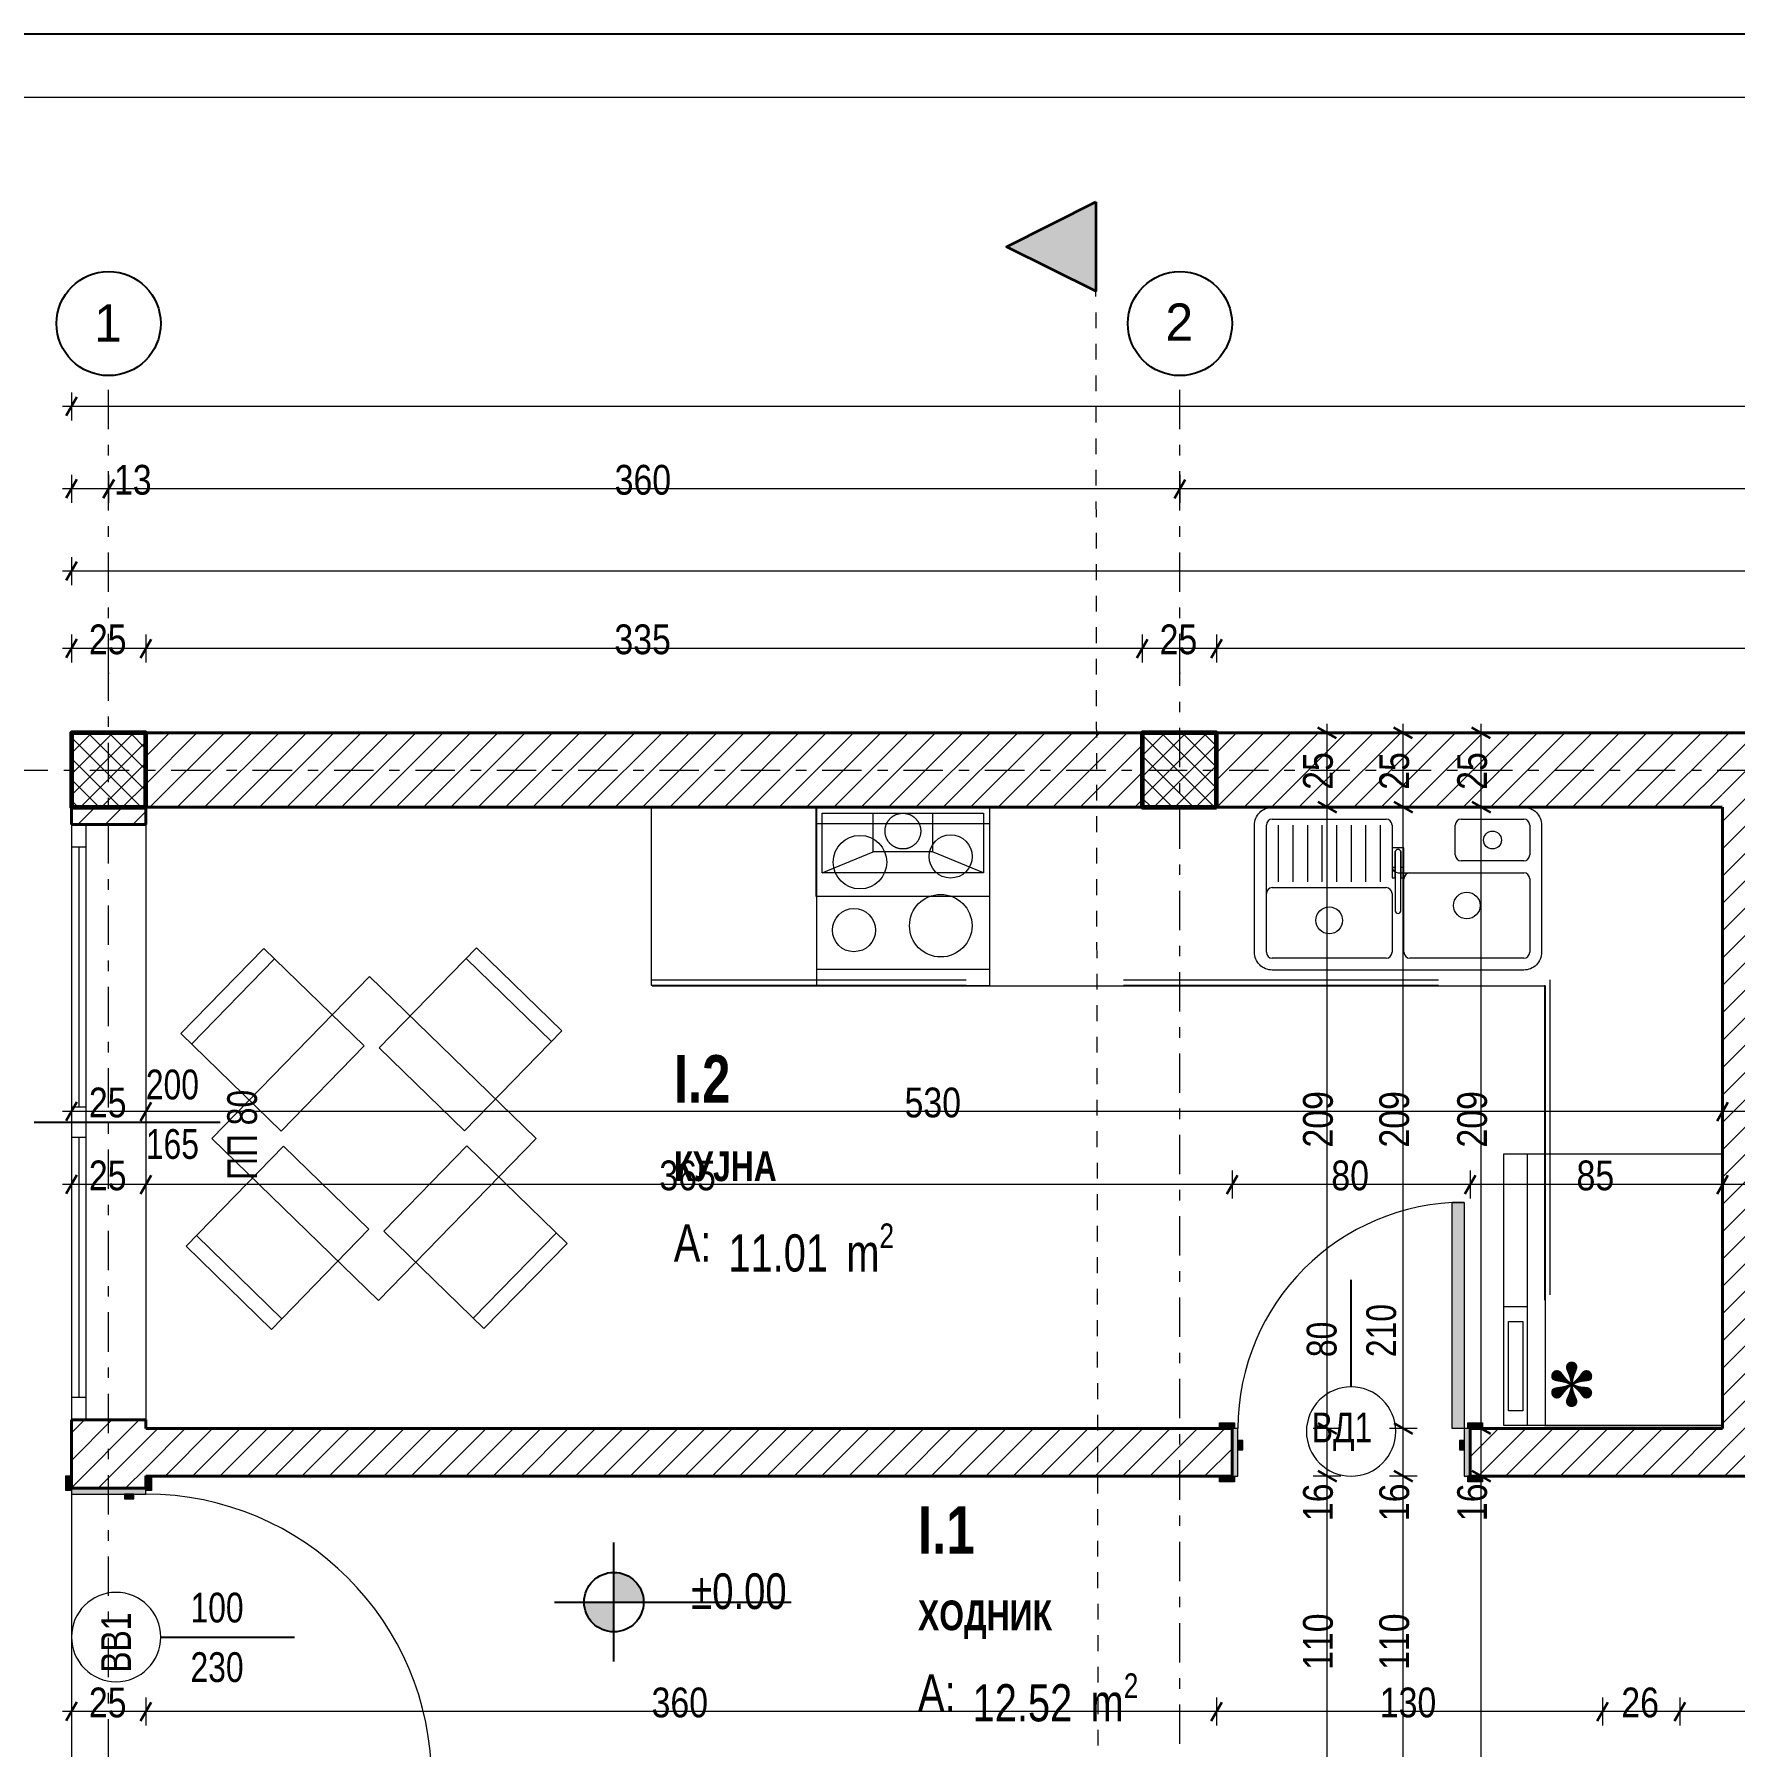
# Model space of a CAD drawing. Extents: x 1230 to 300706, y 1836 to 36108.
# Drawn here: x 60976 to 66690, y 11322 to 17075 of the extents above; entities that cross this region are included whole.
import ezdxf

# ---------------------------------------------------------------- set-up
doc = ezdxf.new("R2010")
doc.units = 0
doc.header["$LTSCALE"] = 5
doc.header["$MEASUREMENT"] = 0
doc.set_wipeout_variables(frame=1)
for name, pattern in [('- Двойно прекъснати линии', [1093.611073, 529.166651, -211.666656, 141.111112, -211.666656]), ('- Прекъснати линия', [423.333333, 211.666667, -211.666667]), ('Dashed', [564.444447, 282.222223, -282.222223]), ('Wipeout_Contour', [100000, 0, -100000]), ('Скрита линия (1)', [317.5, 211.666667, -105.833333])]:
    doc.linetypes.add(name, pattern=pattern)
for name, color, linetype, lineweight in [('1', 255, 'Continuous', 13), ('101', 253, 'Continuous', 15), ('2', 8, 'Continuous', 15), ('25', 9, 'Continuous', 35), ('27', 7, 'Continuous', 40), ('4', 43, 'Continuous', 20), ('46', 9, 'Continuous', 35), ('47', 7, 'Continuous', 60), ('5', 7, 'Continuous', 25), ('7', 7, 'Continuous', 25), ('85', 254, 'Continuous', 20)]:
    doc.layers.add(name, color=color, linetype=linetype, lineweight=lineweight)
for name, color, linetype, lineweight, true_color in [('168', 7, 'Continuous', 15, 0x5e5e5e), ('181', 7, 'Continuous', 0, 0xf2eee3), ('184', 7, 'Continuous', 0, 0xe8e8e8), ('3', 7, 'Continuous', 18, 0x7c7c7c), ('45', 7, 'Continuous', 35, 0x404040), ('58', 7, 'Continuous', 25, 0xdf0000), ('61', 7, 'Continuous', 20, 0x6a6a6a), ('89', 7, 'Continuous', 20, 0x111111)]:
    doc.layers.add(name, color=color, linetype=linetype, lineweight=lineweight, true_color=true_color)
doc.layers.add('4 _ - Фрагмент - Чертежи.2D Elements', color=7, linetype='Continuous')
doc.layers.add('7 _ - Основни елементи.2D Elements', color=7, linetype='Continuous')
doc.styles.add('GENERATED_STYLE_4', font='arial.ttf')
doc.styles.add('GENERATED_STYLE_5', font='arialbd.ttf')
doc.styles.add('GENERATED_STYLE_6', font='Cambria Math.ttf')
doc.styles.add('GENERATED_STYLE_7', font='GOTHICBI.TTF')
pattern_1 = [(45, (4240.815, 9842.58), (-45.96194, 45.96194), [])]
pattern_2 = [(45, (4240.815, 9842.58), (-35.35534, 35.35534), []), (135, (4240.815, 9842.58), (35.35534, 35.35534), [])]

msp = doc.modelspace()

# ---------------------------------------------------------------- hatches: boundary and pattern name
at = {"layer": '25', "linetype": 'Continuous', "lineweight": 35}
msp.add_hatch(color=256, dxfattribs=at).paths.add_polyline_path([(64543.3, 16512), (64243.5, 16361.5), (64543.7, 16212)])
at = {"layer": '58', "linetype": 'Continuous', "lineweight": 25}
for points in [[(62923.8, 11807.6), (63023.8, 11807.6), (63016.2, 11845.8), (62994.5, 11878.3), (62962.1, 11899.9), (62923.8, 11907.6)], [(62923.8, 11807.6), (62823.8, 11807.6), (62831.4, 11769.3), (62853.1, 11736.8), (62885.5, 11715.2), (62923.8, 11707.6)]]:
    msp.add_hatch(color=256, dxfattribs=at).paths.add_polyline_path(points)

# ---------------------------------------------------------------- linework, layer by layer
at = {"layer": '1', "linetype": '- Двойно прекъснати линии', "lineweight": 13, "ltscale": 0.05}
for p, q in [((61226.1, 14928.4), (61226.1, 15928.4)), ((64825.8, 14928.4), (64825.8, 15928.4))]:
    msp.add_line(p, q, dxfattribs=at)
at = {"layer": '1', "linetype": '- Двойно прекъснати линии', "lineweight": 13}
for p in [(61226.1, 14928.4), (61226.1, 14928.4), (64825.8, 14928.4), (64825.8, 14928.4)]:
    msp.add_point(p, dxfattribs=at)
at = {"layer": '101', "linetype": 'Continuous', "lineweight": 15}
for p, q in [((61101.1, 14345.1), (61151.1, 14345.1)), ((61151.1, 13470.1), (61101.1, 13470.1)), ((61101.1, 13470.1), (61101.1, 13420.1)), ((61151.1, 13420.1), (61151.1, 13470.1)), ((61101.1, 13420.1), (61101.1, 13370.1)), ((61151.1, 13370.1), (61151.1, 13420.1)), ((61101.1, 13370.1), (61151.1, 13370.1)), ((65740.8, 12390.7), (65740.8, 13150.7)), ((65740.8, 13150.7), (65780.8, 13150.7)), ((61151.1, 12495.1), (61101.1, 12495.1)), ((65036.8, 12318.7), (65036.8, 12350.7)), ((65764.8, 12350.7), (65764.8, 12318.7)), ((61279.1, 12154.3), (61311.1, 12154.3))]:
    msp.add_line(p, q, dxfattribs=at)
at = {"layer": '2', "linetype": 'Continuous', "lineweight": 15, "flags": 128}
for points in [[(65250.8, 12380.7, 1), (65550.8, 12380.7, 1)], [(61251.1, 11840.3, 1), (61251.1, 11540.3, 1)]]:
    msp.add_lwpolyline(points, format="xyb", close=True, dxfattribs=at)
at = {"layer": '25', "linetype": 'Continuous', "lineweight": 35, "flags": 128}
msp.add_lwpolyline([(64543.3, 16512), (64543.7, 16212), (64243.5, 16361.5)], close=True, dxfattribs=at)
at = {"layer": '4', "linetype": 'Скрита линия (1)', "lineweight": 20}
for p, q in [((63049.1, 14478.1), (63049.1, 13880.1)), ((66648.8, 14478.1), (63049.1, 14478.1)), ((66648.8, 12400.7), (66648.8, 14478.1)), ((63049.1, 13898.1), (66068.8, 13898.1)), ((63049.1, 13880.1), (66050.8, 13880.1)), ((66050.8, 13880.1), (66050.8, 12400.7)), ((66068.8, 13898.1), (66068.8, 12400.7)), ((66050.8, 12400.7), (66648.8, 12400.7))]:
    msp.add_line(p, q, dxfattribs=at)
at = {"layer": '4', "linetype": 'Continuous', "lineweight": 20}
for p, q in [((66648.8, 14478.1), (63051.9, 14478.1)), ((66648.8, 12402.4), (66648.8, 14478.1)), ((65116.1, 13991.2), (65116.1, 14418.1)), ((65136.1, 14438.1), (65327.3, 14438.1)), ((65156.1, 14418.1), (65156.1, 14228.1)), ((65205, 14418.1), (65205, 14228.1)), ((65253.9, 14418.1), (65253.9, 14228.1)), ((65302.8, 14418.1), (65302.8, 14228.1)), ((65327.3, 14438.1), (65518.5, 14438.1)), ((65351.7, 14418.1), (65351.7, 14228.1)), ((65400.6, 14418.1), (65400.6, 14228.1)), ((65449.6, 14418.1), (65449.6, 14228.1)), ((65498.5, 14418.1), (65498.5, 14228.1)), ((65538.5, 14418.1), (65538.5, 14278.1)), ((65750.9, 14318.1), (65750.9, 14418.1)), ((65770.9, 14438.1), (65875.9, 14438.1)), ((65875.9, 14438.1), (65980.9, 14438.1)), ((66000.9, 14418.1), (66000.9, 14318.1)), ((65980.9, 14298.1), (65770.9, 14298.1)), ((65558.5, 14258.1), (65638.5, 14258.1)), ((65578.5, 13991.2), (65578.5, 14238.1)), ((65598.5, 14258.1), (65789.7, 14258.1)), ((65789.7, 14258.1), (65980.9, 14258.1)), ((66000.9, 14238.1), (66000.9, 13991.2)), ((65116.1, 13991.2), (65116.1, 14188.1)), ((65136.1, 14208.1), (65327.3, 14208.1)), ((65327.3, 14208.1), (65518.5, 14208.1)), ((65538.5, 14188.1), (65538.5, 13991.2)), ((61504.9, 13682.6), (61783.9, 13969.2)), ((62427.8, 13970.6), (62714.4, 13691.6)), ((65518.5, 13971.2), (65136.1, 13971.2)), ((65980.9, 13971.2), (65598.5, 13971.2)), ((63051.9, 13878.1), (66053.2, 13878.1)), ((66053.2, 13878.1), (66053.2, 12402.4)), ((61521, 13038.9), (61807.6, 12759.9)), ((62730.5, 13047.9), (62451.5, 12761.3)), ((65913.8, 12800.7), (65993.8, 12800.7)), ((65929.8, 12450.7), (65929.8, 12750.7)), ((65929.8, 12750.7), (65977.8, 12750.7)), ((65977.8, 12750.7), (65977.8, 12450.7)), ((65977.8, 12450.7), (65929.8, 12450.7))]:
    msp.add_line(p, q, dxfattribs=at)
at = {"layer": '4', "linetype": 'Dashed', "lineweight": 20}
for p, q in [((63623.8, 14258.1), (63794.8, 14328.1)), ((63994.8, 14328.1), (63794.8, 14328.1)), ((64165.7, 14258.1), (63994.8, 14328.1)), ((64165.7, 14258.1), (63623.8, 14258.1))]:
    msp.add_line(p, q, dxfattribs=at)
at = {"layer": '4', "linetype": 'Continuous', "lineweight": 20, "flags": 128}
for points in [[(64185.7, 13933.1), (63605.7, 13933.1), (63605.7, 14423.1), (64185.7, 14423.1)], [(65538.8, 14241.1), (65549.5, 14241.1), (65549.5, 14276.1), (65538.8, 14276.1)], [(65578.2, 14241.1), (65578.2, 14276.1), (65567.5, 14276.1), (65567.5, 14241.1)], [(61805.9, 13389.7), (62084.9, 13676.3), (61748.1, 14004.1), (61469.1, 13717.5)], [(62134.8, 13669.6), (62421.5, 13390.6), (62749.3, 13727.4), (62462.6, 14006.4)], [(61572.8, 13365.3), (62132.4, 12820.6), (62662.6, 13365.3), (62103, 13909.9)], [(61813.9, 13339.9), (62100.6, 13060.9), (61772.8, 12724.1), (61486.1, 13003.1)], [(62429.5, 13340.9), (62150.5, 13054.2), (62487.3, 12726.4), (62766.3, 13013)]]:
    msp.add_lwpolyline(points, close=True, dxfattribs=at)
for points in [[(65538.5, 14277.1), (65549.5, 14277.1), (65549.5, 14328.1, -1), (65567.5, 14328.1), (65567.5, 14277.1), (65578.4, 14277.1), (65578.4, 14342.1), (65538.5, 14342.1)], [(65549.5, 14130.3, 1), (65567.5, 14130.3), (65567.5, 14328.1, 1), (65549.5, 14328.1)]]:
    msp.add_lwpolyline(points, format="xyb", close=True, dxfattribs=at)
at = {"layer": '4', "linetype": 'Continuous', "lineweight": 20}
for centre, radius in [((64055.2, 14312.9), 72.5), ((65875.9, 14368.1), 30), ((63750.7, 14293.8), 90), ((64022.1, 14080.1), 105), ((65789.7, 14148.1), 45), ((63730.4, 14065.4), 72.5), ((65327.3, 14098.1), 45)]:
    msp.add_circle(centre, radius, dxfattribs=at)
for centre, start, end in [((65136.1, 14418.1), 90, 180), ((65518.5, 14418.1), 0, 90), ((65770.9, 14418.1), 90, 180), ((65980.9, 14418.1), 0, 90), ((65558.5, 14278.1), 180, 270), ((65770.9, 14318.1), 180, 270), ((65980.9, 14318.1), 270, 0), ((65598.5, 14238.1), 90, 180), ((65980.9, 14238.1), 0, 90), ((65136.1, 14188.1), 90, 180), ((65518.5, 14188.1), 0, 90), ((65136.1, 13991.2), 180, 270), ((65518.5, 13991.2), 270, 0), ((65598.5, 13991.2), 180, 270), ((65980.9, 13991.2), 270, 0)]:
    msp.add_arc(centre, 20, start, end, dxfattribs=at)
at = {"layer": '4 _ - Фрагмент - Чертежи.2D Elements', "linetype": 'Continuous', "lineweight": 25, "ltscale": 0.01}
msp.add_lwpolyline([(77766.9, 17075.4), (56766.9, 17075.4)], dxfattribs=at)
at = {"layer": '45', "linetype": 'Continuous', "lineweight": 35}
for p, q in [((61119.2, 15855.9), (61083.1, 15793.4)), ((61119.2, 15579.2), (61083.1, 15516.7)), ((61208.1, 15516.7), (61244.2, 15579.2)), ((64807.7, 15516.7), (64843.8, 15579.2)), ((61119.2, 15302.4), (61083.1, 15239.9)), ((61119.2, 15043), (61083.1, 14980.5)), ((61333.1, 14980.5), (61369.2, 15043)), ((64680.8, 14980.5), (64716.9, 15043)), ((64930.8, 14980.5), (64966.9, 15043)), ((61119.2, 13486.9), (61083.1, 13424.4)), ((61333.1, 13424.4), (61369.2, 13486.9)), ((61119.2, 13241.9), (61083.1, 13179.4)), ((61333.1, 13179.4), (61369.2, 13241.9)), ((64982.8, 13179.4), (65018.9, 13241.9)), ((65782.8, 13179.4), (65818.9, 13241.9)), ((65288.8, 12408.7), (65351.3, 12372.7)), ((65545, 12408.7), (65607.5, 12372.7)), ((65288.8, 12248.7), (65351.3, 12212.7)), ((65545, 12248.7), (65607.5, 12212.7)), ((61119.2, 11471.1), (61083.1, 11408.6)), ((61333.1, 11408.6), (61369.2, 11471.1)), ((64930.8, 11408.6), (64966.9, 11471.1)), ((66227.2, 11408.6), (66263.3, 11471.1)), ((66487.2, 11408.6), (66523.3, 11471.1))]:
    msp.add_line(p, q, dxfattribs=at)
at = {"layer": '5', "linetype": 'Continuous', "lineweight": 25}
for p, q in [((60976.1, 13420.1), (61601.1, 13420.1)), ((65400.8, 12530.7), (65400.8, 12890.7)), ((61401.1, 11690.3), (61851.1, 11690.3))]:
    msp.add_line(p, q, dxfattribs=at)
at = {"layer": '58', "linetype": 'Continuous', "lineweight": 25}
for p, q in [((62923.8, 11607.6), (62923.8, 12007.6)), ((62723.8, 11807.6), (63519, 11807.6))]:
    msp.add_line(p, q, dxfattribs=at)
msp.add_circle((62923.8, 11807.6), 100, dxfattribs=at)
at = {"layer": '61', "linetype": 'Continuous', "lineweight": 20}
for p, q in [((61101.1, 14345.1), (61101.1, 13470.1)), ((61126.1, 14345.1), (61126.1, 13470.1)), ((61151.1, 13470.1), (61151.1, 14345.1)), ((61101.1, 13370.1), (61101.1, 12495.1)), ((61126.1, 13370.1), (61126.1, 12495.1)), ((61151.1, 12495.1), (61151.1, 13370.1))]:
    msp.add_line(p, q, dxfattribs=at)
at = {"layer": '7', "linetype": 'Continuous', "lineweight": 25}
for centre in [(61226.1, 16103.4), (64825.8, 16103.4)]:
    msp.add_circle(centre, 175, dxfattribs=at)
at = {"layer": '85', "linetype": 'Continuous', "lineweight": 20, "ltscale": 0.05}
for p, q in [((61101.1, 15824.6), (61070.6, 15824.6)), ((61101.1, 15871.5), (61101.1, 15777.8)), ((74901.1, 15824.6), (61101.1, 15824.6)), ((61101.1, 15594.8), (61101.1, 15501)), ((61226.1, 15594.8), (61226.1, 15501)), ((64825.8, 15594.8), (64825.8, 15501)), ((61101.1, 15547.9), (61070.6, 15547.9)), ((61226.1, 15547.9), (61101.1, 15547.9)), ((64825.8, 15547.9), (61226.1, 15547.9)), ((69975.8, 15547.9), (64825.8, 15547.9)), ((61101.1, 15318.1), (61101.1, 15224.3)), ((61101.1, 15271.2), (61070.6, 15271.2)), ((73101.1, 15271.2), (61101.1, 15271.2)), ((61101.1, 15058.6), (61101.1, 14964.9)), ((61351.1, 15058.6), (61351.1, 14964.9)), ((64698.8, 15058.6), (64698.8, 14964.9)), ((64948.8, 15058.6), (64948.8, 14964.9)), ((61101.1, 15011.8), (61070.6, 15011.8)), ((61351.1, 15011.8), (61101.1, 15011.8)), ((64698.8, 15011.8), (61351.1, 15011.8)), ((64948.8, 15011.8), (64698.8, 15011.8)), ((69851.1, 15011.8), (64948.8, 15011.8)), ((61101.1, 13502.5), (61101.1, 13408.8)), ((61351.1, 13502.5), (61351.1, 13408.8)), ((61101.1, 13455.7), (61070.6, 13455.7)), ((61351.1, 13455.7), (61101.1, 13455.7)), ((61101.1, 13257.5), (61101.1, 13163.8)), ((61351.1, 13257.5), (61351.1, 13163.8)), ((65000.8, 13257.5), (65000.8, 13163.8)), ((65800.8, 13257.5), (65800.8, 13163.8)), ((61101.1, 13210.6), (61070.6, 13210.6)), ((61351.1, 13210.6), (61101.1, 13210.6)), ((65000.8, 13210.6), (61351.1, 13210.6)), ((65800.8, 13210.6), (65000.8, 13210.6)), ((65366.9, 12390.7), (65273.2, 12390.7)), ((65320, 12230.7), (65320, 12390.7)), ((65623.2, 12390.7), (65529.4, 12390.7)), ((65576.3, 12230.7), (65576.3, 12390.7)), ((65366.9, 12230.7), (65273.2, 12230.7)), ((65320, 11128.1), (65320, 12230.7)), ((65623.2, 12230.7), (65529.4, 12230.7)), ((65576.3, 11128.1), (65576.3, 12230.7)), ((61101.1, 11486.7), (61101.1, 11393)), ((61351.1, 11486.7), (61351.1, 11393)), ((64948.8, 11486.7), (64948.8, 11393)), ((66245.2, 11486.7), (66245.2, 11393)), ((66505.2, 11486.7), (66505.2, 11393)), ((61101.1, 11439.9), (61070.6, 11439.9)), ((61351.1, 11439.9), (61101.1, 11439.9)), ((64948.8, 11439.9), (61351.1, 11439.9)), ((66245.2, 11439.9), (64948.8, 11439.9)), ((66505.2, 11439.9), (66245.2, 11439.9)), ((67405.2, 11439.9), (66505.2, 11439.9))]:
    msp.add_line(p, q, dxfattribs=at)
at = {"layer": '89', "linetype": 'Continuous', "lineweight": 20, "flags": 128}
msp.add_lwpolyline([(73101.1, 7828.1), (74901.1, 7828.1), (74901.1, 14728.1), (73101.1, 14728.1), (61101.1, 14728.1), (61101.1, 7828.1)], close=True, dxfattribs=at)

# ---------------------------------------------------------------- texts
at = {"layer": '1', "linetype": 'Continuous', "lineweight": 13}
for s, insert, char_height, attachment_point, style in [('\\A1;{\\pql;\\pt0;\\fCentury Gothic|b0|i0|c0|p34;2}', (64777, 16170.9), 125, 1, 'GENERATED_STYLE_6'), ('\\A1;{\\pql;\\pt0;\\fCentury Gothic|b0|i0|c0|p34;1}', (61177.3, 16167.7), 125, 1, 'GENERATED_STYLE_6'), ('\\A1;{\\W0.800000x;\\pql;\\pt0;\\fCentury Gothic|b1|i0|c204|p34;I.2}', (63125.1, 13645.4), 160, 1, 'GENERATED_STYLE_5'), ('\\A1;{\\W0.800000x;\\pql;\\pt0;\\fCentury Gothic|b0|i0|c204|p34;A: }', (63125.1, 13076.7), 125, 1, 'GENERATED_STYLE_4'), ('\\A1;{\\W0.800000x;\\pql;\\pt0,1;\\fCentury Gothic|b0|i0|c204|p34;11.01\\fCentury Gothic|b0|i0|c204|p34;\\A1{\\H.66x;\\S^  ;}\\fCentury Gothic|b0|i0|c204|p34; m\\fCentury Gothic|b0|i0|c204|p34;\\A1{\\H.66x;\\S2^  ;}}', (63308.6, 13079.8), 125, 1, 'GENERATED_STYLE_4'), ('\\A1;{\\W0.800000x;\\pql;\\pt0;\\fCentury Gothic|b1|i0|c204|p34;I.1}', (63945.6, 12129.9), 160, 1, 'GENERATED_STYLE_5'), ('\\A1;{\\W0.800000x;\\pql;\\fCentury Gothic|b0|i0|c0|p34;±0.00}', (63183.8, 11782.6), 120, 7, 'GENERATED_STYLE_6'), ('\\A1;{\\W0.800000x;\\pql;\\pt0;\\fCentury Gothic|b0|i0|c204|p34;A: }', (63945.6, 11565.2), 125, 1, 'GENERATED_STYLE_4'), ('\\A1;{\\W0.800000x;\\pql;\\pt0,1;\\fCentury Gothic|b0|i0|c204|p34;12.52\\fCentury Gothic|b0|i0|c204|p34;\\A1{\\H.66x;\\S^  ;}\\fCentury Gothic|b0|i0|c204|p34; m\\fCentury Gothic|b0|i0|c204|p34;\\A1{\\H.66x;\\S2^  ;}}', (64129.2, 11568.4), 125, 1, 'GENERATED_STYLE_4')]:
    msp.add_mtext(s, dxfattribs=dict(at, insert=insert, char_height=char_height, attachment_point=attachment_point, style=style))
at = {"layer": '181', "linetype": 'Continuous', "lineweight": 0, "insert": (66240.1, 12651.1), "char_height": 350, "attachment_point": 6, "rotation": 90, "style": 'GENERATED_STYLE_7'}
msp.add_mtext('\\A1;{\\pqr;\\fCambria Math|b0|i0|c186|p18;*}', dxfattribs=at)
at = {"layer": '46', "linetype": 'Continuous', "lineweight": 35, "char_height": 100}
for s, insert, attachment_point, style in [('\\A1;{\\W0.850000x;\\pql;\\fCentury Gothic|b0|i0|c0|p34;13}', (61244.2, 15527.1), 7, 'GENERATED_STYLE_6'), ('\\A1;{\\W0.850000x;\\pql;\\fCentury Gothic|b0|i0|c0|p34;360}', (62926.4, 15527.1), 7, 'GENERATED_STYLE_6'), ('\\A1;{\\W0.850000x;\\pql;\\fCentury Gothic|b0|i0|c0|p34;25}', (61159.7, 14991), 7, 'GENERATED_STYLE_6'), ('\\A1;{\\W0.850000x;\\pql;\\fCentury Gothic|b0|i0|c0|p34;335}', (62925.4, 14991), 7, 'GENERATED_STYLE_6'), ('\\A1;{\\W0.850000x;\\pql;\\fCentury Gothic|b0|i0|c0|p34;25}', (64757.4, 14991), 7, 'GENERATED_STYLE_6'), ('\\A1;{\\W0.850000x;\\pql;\\fCentury Gothic|b0|i0|c0|p34;25}', (61159.7, 13434.9), 7, 'GENERATED_STYLE_6'), ('\\A1;{\\W0.850000x;\\pql;\\fCentury Gothic|b0|i0|c0|p34;530}', (63900.4, 13434.9), 7, 'GENERATED_STYLE_6'), ('\\A1;{\\W0.850000x;\\pql;\\fCentury Gothic|b0|i0|c0|p34;25}', (61159.7, 13189.9), 7, 'GENERATED_STYLE_6'), ('\\A1;{\\W0.850000x;\\pql;\\fCentury Gothic|b0|i0|c0|p34;365}', (63076.4, 13189.9), 7, 'GENERATED_STYLE_6'), ('\\A1;{\\W0.800000x;\\pql;\\pt0;\\fCentury Gothic|b1|i0|c204|p34;КУЈНА}', (63125.1, 13322.1), 1, 'GENERATED_STYLE_5'), ('\\A1;{\\W0.850000x;\\pql;\\fCentury Gothic|b0|i0|c0|p34;80}', (65334.4, 13189.9), 7, 'GENERATED_STYLE_6'), ('\\A1;{\\W0.850000x;\\pql;\\fCentury Gothic|b0|i0|c0|p34;85}', (66158.4, 13189.9), 7, 'GENERATED_STYLE_6'), ('\\A1;{\\W0.800000x;\\pql;\\pt0;\\fCentury Gothic|b1|i0|c204|p34;ХОДНИК}', (63945.6, 11813.1), 1, 'GENERATED_STYLE_5'), ('\\A1;{\\W0.850000x;\\pql;\\fCentury Gothic|b0|i0|c0|p34;25}', (61159.7, 11419.1), 7, 'GENERATED_STYLE_6'), ('\\A1;{\\W0.850000x;\\pql;\\fCentury Gothic|b0|i0|c0|p34;360}', (63050.4, 11419.1), 7, 'GENERATED_STYLE_6'), ('\\A1;{\\W0.850000x;\\pql;\\fCentury Gothic|b0|i0|c0|p34;130}', (65497.4, 11419.1), 7, 'GENERATED_STYLE_6'), ('\\A1;{\\W0.850000x;\\pql;\\fCentury Gothic|b0|i0|c0|p34;26}', (66308.8, 11419.1), 7, 'GENERATED_STYLE_6')]:
    msp.add_mtext(s, dxfattribs=dict(at, insert=insert, attachment_point=attachment_point, style=style))
at = {"layer": '46', "linetype": 'Continuous', "lineweight": 35, "char_height": 100, "attachment_point": 7, "rotation": 90, "style": 'GENERATED_STYLE_6'}
for s, insert in [('\\A1;{\\W0.850000x;\\pql;\\fCentury Gothic|b0|i0|c0|p34;209}', (65340.8, 13334.8)), ('\\A1;{\\W0.850000x;\\pql;\\fCentury Gothic|b0|i0|c0|p34;209}', (65597.1, 13334.8)), ('\\A1;{\\W0.850000x;\\pql;\\fCentury Gothic|b0|i0|c0|p34;209}', (65858.8, 13334.8)), ('\\A1;{\\W0.850000x;\\pql;\\fCentury Gothic|b0|i0|c0|p34;16}', (65340.8, 12079.8)), ('\\A1;{\\W0.850000x;\\pql;\\fCentury Gothic|b0|i0|c0|p34;16}', (65597.1, 12079.8)), ('\\A1;{\\W0.850000x;\\pql;\\fCentury Gothic|b0|i0|c0|p34;16}', (65858.8, 12079.8)), ('\\A1;{\\W0.850000x;\\pql;\\fCentury Gothic|b0|i0|c0|p34;110}', (65340.8, 11579.8)), ('\\A1;{\\W0.850000x;\\pql;\\fCentury Gothic|b0|i0|c0|p34;110}', (65597.1, 11579.8))]:
    msp.add_mtext(s, dxfattribs=dict(at, insert=insert))
at = {"layer": '7', "linetype": 'Continuous', "lineweight": 25, "char_height": 100, "attachment_point": 7}
for s, insert, style in [('\\A1;{\\W0.800000x;\\pql;\\pt0;\\fCentury Gothic|b0|i0|c0|p34;200\\fCentury Gothic|b0|i0|c0|p34;\\A1{\\H.66x;\\S^  ;}\\fCentury Gothic|b0|i0|c0|p34;\\fCentury Gothic|b0|i0|c0|p34;}', (61351.1, 13467.6), 'GENERATED_STYLE_6'), ('\\A1;{\\W0.800000x;\\pql;\\pt0;\\fCentury Gothic|b0|i0|c0|p34;165\\fCentury Gothic|b0|i0|c0|p34;\\A1{\\H.66x;\\S^  ;}\\fCentury Gothic|b0|i0|c0|p34;\\fCentury Gothic|b0|i0|c0|p34;}', (61351.1, 13267.6), 'GENERATED_STYLE_6'), ('\\A1;{\\W0.800000x;\\pql;\\pt1;\\fCentury Gothic|b0|i0|c204|p34;ВД1}', (65268.6, 12315.5), 'GENERATED_STYLE_4'), ('\\A1;{\\W0.800000x;\\pql;\\pt1;\\fCentury Gothic|b0|i0|c204|p34;100}', (61501.1, 11737.8), 'GENERATED_STYLE_4'), ('\\A1;{\\W0.800000x;\\pql;\\pt1;\\fCentury Gothic|b0|i0|c204|p34;230}', (61501.1, 11537.8), 'GENERATED_STYLE_4')]:
    msp.add_mtext(s, dxfattribs=dict(at, insert=insert, style=style))
at = {"layer": '7', "linetype": 'Continuous', "lineweight": 25, "char_height": 100, "attachment_point": 7, "rotation": 90}
for s, insert, style in [('\\A1;{\\W0.800000x;\\pql;\\pt0;\\fCentury Gothic|b0|i0|c0|p34;ПП 80\\fCentury Gothic|b0|i0|c0|p34;\\A1{\\H.66x;\\S^  ;}\\fCentury Gothic|b0|i0|c0|p34;\\fCentury Gothic|b0|i0|c0|p34;}', (61753.7, 13226.2), 'GENERATED_STYLE_6'), ('\\A1;{\\W0.800000x;\\pql;\\pt1;\\fCentury Gothic|b0|i0|c204|p34;210}', (65553.4, 12630.7), 'GENERATED_STYLE_4'), ('\\A1;{\\W0.800000x;\\pql;\\pt1;\\fCentury Gothic|b0|i0|c204|p34;80}', (65353.4, 12630.7), 'GENERATED_STYLE_4'), ('\\A1;{\\W0.800000x;\\pql;\\pt1;\\fCentury Gothic|b0|i0|c204|p34;ВВ1}', (61301.1, 11570.3), 'GENERATED_STYLE_4')]:
    msp.add_mtext(s, dxfattribs=dict(at, insert=insert, style=style))

# ---------------------------------------------------------------- next in the draw order: wipeouts: each hides what was drawn before it
at = {"linetype": 'Wipeout_Contour', "lineweight": 0, "ltscale": 1114.872828}
msp.add_wipeout([(64698.8, 14728.1), (61351.1, 14728.1), (61351.1, 14478.1), (64698.8, 14478.1)], dxfattribs=at)
at = {"linetype": 'Wipeout_Contour', "lineweight": 0, "ltscale": 1225.597133}
msp.add_wipeout([(64948.8, 14478.1), (66648.8, 14478.1), (66648.8, 14728.1), (64948.8, 14728.1)], dxfattribs=at)
at = {"linetype": 'Wipeout_Contour', "lineweight": 0, "ltscale": 880.849231}
msp.add_wipeout([(61351.1, 12420.1), (61101.1, 12420.1), (61101.1, 12190.3), (61351.1, 12190.3)], dxfattribs=at)

# ---------------------------------------------------------------- next in the draw order: hatches: boundary and pattern name
at = {"layer": '168', "linetype": 'Continuous', "lineweight": 15}
h = msp.add_hatch(dxfattribs=at)
h.set_pattern_fill('COMMON_BRICK_0001', color=256, scale=50, style=0, pattern_type=2)
h.set_pattern_definition(pattern_1)
h.paths.add_polyline_path([(64698.8, 14728.1), (61351.1, 14728.1), (61351.1, 14478.1), (64698.8, 14478.1)])
h = msp.add_hatch(dxfattribs=at)
h.set_pattern_fill('COMMON_BRICK_0001', color=256, scale=50, style=0, pattern_type=2)
h.set_pattern_definition(pattern_1)
h.paths.add_polyline_path([(64948.8, 14478.1), (66648.8, 14478.1), (66648.8, 14728.1), (64948.8, 14728.1)])
h = msp.add_hatch(dxfattribs=at)
h.set_pattern_fill('COMMON_BRICK_0001', color=256, scale=50, style=0, pattern_type=2)
h.set_pattern_definition(pattern_1)
h.paths.add_polyline_path([(61351.1, 12420.1), (61101.1, 12420.1), (61101.1, 12190.3), (61351.1, 12190.3)])
at = {"layer": '184', "linetype": 'Continuous', "lineweight": 0}
for points in [[(61082.1, 12182.3), (61101.1, 12182.3), (61101.1, 12232.3), (61082.1, 12232.3)], [(61351.1, 12182.3), (61370.1, 12182.3), (61370.1, 12232.3), (61351.1, 12232.3)], [(61101.1, 12170.3), (61351.1, 12170.3), (61351.1, 12190.3), (61101.1, 12190.3)], [(61279.1, 12170.3), (61279.1, 12154.3), (61311.1, 12154.3), (61311.1, 12170.3)]]:
    msp.add_hatch(color=256, dxfattribs=at).paths.add_polyline_path(points)

# ---------------------------------------------------------------- next in the draw order: linework, layer by layer
at = {"layer": '101', "linetype": 'Continuous', "lineweight": 15}
for p, q in [((61101.1, 12495.1), (61101.1, 12420.1)), ((61151.1, 12420.1), (61151.1, 12495.1)), ((61351.1, 12190.3), (61101.1, 12190.3)), ((61101.1, 12190.3), (61101.1, 12170.3)), ((61101.1, 12170.3), (61351.1, 12170.3)), ((61279.1, 12170.3), (61279.1, 12154.3)), ((61311.1, 12170.3), (61279.1, 12170.3)), ((61311.1, 12154.3), (61311.1, 12170.3)), ((61351.1, 12170.3), (61351.1, 12190.3))]:
    msp.add_line(p, q, dxfattribs=at)
msp.add_arc((61351.1, 11210.3), 960, 0, 90, dxfattribs=at)
at = {"layer": '27', "linetype": 'Continuous', "lineweight": 40}
for p, q in [((61101.1, 12420.1), (61151.1, 12420.1)), ((61101.1, 12420.1), (61151.1, 12420.1)), ((61101.1, 12420.1), (61151.1, 12420.1)), ((61151.1, 12420.1), (61351.1, 12420.1)), ((61151.1, 12420.1), (61351.1, 12420.1)), ((61101.1, 12190.3), (61101.1, 12232.3)), ((61101.1, 12190.3), (61101.1, 12232.3)), ((61101.1, 12190.3), (61101.1, 12232.3)), ((61351.1, 12190.3), (61351.1, 12232.3)), ((61351.1, 12190.3), (61351.1, 12232.3)), ((61351.1, 12190.3), (61351.1, 12232.3)), ((61351.1, 12190.3), (61101.1, 12190.3)), ((61351.1, 12190.3), (61101.1, 12190.3)), ((61351.1, 12190.3), (61101.1, 12190.3))]:
    msp.add_line(p, q, dxfattribs=at)
at = {"layer": '27', "linetype": 'Continuous', "lineweight": 40, "flags": 128}
for points in [[(64698.8, 14728.1), (61351.1, 14728.1)], [(66648.8, 14728.1), (64948.8, 14728.1)], [(61351.1, 14478.1), (64698.8, 14478.1)], [(64948.8, 14478.1), (66648.8, 14478.1)], [(61101.1, 12420.1), (61101.1, 12190.3)], [(61351.1, 12390.7), (61351.1, 12420.1)], [(61351.1, 12190.3), (61351.1, 12230.7)]]:
    msp.add_lwpolyline(points, dxfattribs=at)
at = {"layer": '3', "linetype": 'Continuous', "lineweight": 18}
for p, q in [((61082.1, 12182.3), (61082.1, 12232.3)), ((61082.1, 12232.3), (61101.1, 12232.3)), ((61101.1, 12232.3), (61101.1, 12182.3)), ((61351.1, 12182.3), (61351.1, 12232.3)), ((61351.1, 12232.3), (61370.1, 12232.3)), ((61370.1, 12232.3), (61370.1, 12182.3)), ((61101.1, 12182.3), (61082.1, 12182.3)), ((61370.1, 12182.3), (61351.1, 12182.3))]:
    msp.add_line(p, q, dxfattribs=at)
at = {"layer": '4', "linetype": 'Dashed', "lineweight": 20}
for p, q in [((63623.8, 14258.1), (63623.8, 14458.1)), ((63623.8, 14458.1), (64165.7, 14458.1)), ((63794.8, 14458.1), (63994.8, 14458.1)), ((63794.8, 14328.1), (63794.8, 14458.1)), ((63994.8, 14458.1), (63994.8, 14328.1)), ((64165.7, 14458.1), (64165.7, 14258.1))]:
    msp.add_line(p, q, dxfattribs=at)
at = {"layer": '4', "linetype": 'Dashed', "lineweight": 20, "flags": 128}
msp.add_lwpolyline([(64185.7, 14478.1), (64185.7, 14178.1), (63603.8, 14178.1), (63603.8, 14478.1)], close=True, dxfattribs=at)
at = {"layer": '4', "linetype": 'Continuous', "lineweight": 20, "flags": 128}
msp.add_lwpolyline([(64185.7, 13878.1), (63605.7, 13878.1), (63605.7, 14478.1), (64185.7, 14478.1)], close=True, dxfattribs=at)
msp.add_lwpolyline([(64185.7, 13878.1), (63605.7, 13878.1), (63605.7, 14478.1), (64185.7, 14478.1)], close=True, dxfattribs=at)
msp.add_lwpolyline([(65558.5, 14478.1), (65980.9, 14478.1, -0.414214), (66040.9, 14418.1), (66040.9, 13991.2, -0.414214), (65980.9, 13931.2), (65136.1, 13931.2, -0.414214), (65076.1, 13991.2), (65076.1, 14418.1, -0.414214), (65136.1, 14478.1)], format="xyb", close=True, dxfattribs=at)
at = {"layer": '4', "linetype": 'Dashed', "lineweight": 20}
msp.add_circle((63894.8, 14398.1), 60, dxfattribs=at)
at = {"layer": '45', "linetype": 'Continuous', "lineweight": 35}
for p, q in [((65351.3, 14710.1), (65288.8, 14746.2)), ((65607.5, 14710.1), (65545, 14746.2)), ((65869.3, 14710.1), (65806.8, 14746.2)), ((65288.8, 14496.2), (65351.3, 14460.1)), ((65545, 14496.2), (65607.5, 14460.1)), ((65806.8, 14496.2), (65869.3, 14460.1))]:
    msp.add_line(p, q, dxfattribs=at)
at = {"layer": '85', "linetype": 'Continuous', "lineweight": 20, "ltscale": 0.05}
for p, q in [((65320, 14728.1), (65320, 14758.7)), ((65576.3, 14728.1), (65576.3, 14758.7)), ((65838.1, 14728.1), (65838.1, 14758.7)), ((65366.9, 14728.1), (65273.2, 14728.1)), ((65320, 14478.1), (65320, 14728.1)), ((65623.2, 14728.1), (65529.4, 14728.1)), ((65576.3, 14478.1), (65576.3, 14728.1)), ((65884.9, 14728.1), (65791.2, 14728.1)), ((65838.1, 14478.1), (65838.1, 14728.1)), ((65366.9, 14478.1), (65273.2, 14478.1)), ((65320, 12390.7), (65320, 14478.1)), ((65623.2, 14478.1), (65529.4, 14478.1)), ((65576.3, 12390.7), (65576.3, 14478.1)), ((65884.9, 14478.1), (65791.2, 14478.1))]:
    msp.add_line(p, q, dxfattribs=at)

# ---------------------------------------------------------------- next in the draw order: texts
at = {"layer": '46', "linetype": 'Continuous', "lineweight": 35, "char_height": 100, "attachment_point": 7, "rotation": 90, "style": 'GENERATED_STYLE_6'}
for insert in [(65340.8, 14536.7), (65597.1, 14536.7), (65858.8, 14536.7)]:
    msp.add_mtext('\\A1;{\\W0.850000x;\\pql;\\fCentury Gothic|b0|i0|c0|p34;25}', dxfattribs=dict(at, insert=insert))

# ---------------------------------------------------------------- next in the draw order: wipeouts: each hides what was drawn before it
at = {"linetype": 'Wipeout_Contour', "lineweight": 0, "ltscale": 1180.244551}
msp.add_wipeout([(64948.8, 14478.1), (64948.8, 14728.1), (64698.8, 14728.1), (64698.8, 14478.1)], dxfattribs=at)
at = {"linetype": 'Wipeout_Contour', "lineweight": 0, "ltscale": 1209.500862}
msp.add_wipeout([(66898.8, 12390.7), (66898.8, 14728.1), (66648.8, 14728.1), (66648.8, 12390.7)], dxfattribs=at)
at = {"linetype": 'Wipeout_Contour', "lineweight": 0, "ltscale": 1040.157554}
msp.add_wipeout([(61351.1, 14478.1), (61101.1, 14478.1), (61101.1, 14420.1), (61351.1, 14420.1)], dxfattribs=at)
at = {"linetype": 'Wipeout_Contour', "lineweight": 0, "ltscale": 962.535507}
msp.add_wipeout([(61351.1, 12230.7), (65000.8, 12230.7), (65000.8, 12390.7), (61351.1, 12390.7)], dxfattribs=at)

# ---------------------------------------------------------------- next in the draw order: hatches: boundary and pattern name
at = {"layer": '1', "linetype": 'Continuous', "lineweight": 13}
h = msp.add_hatch(dxfattribs=at)
h.set_pattern_fill('1_БЕТОН_СГЛОБЯЕМИ_ЕЛЕМЕН_E7', color=256, scale=50, style=0, pattern_type=2)
h.set_pattern_definition(pattern_2)
h.paths.add_polyline_path([(64948.8, 14478.1), (64948.8, 14728.1), (64698.8, 14728.1), (64698.8, 14478.1)])
at = {"layer": '168', "linetype": 'Continuous', "lineweight": 15}
h = msp.add_hatch(dxfattribs=at)
h.set_pattern_fill('COMMON_BRICK_0001', color=256, scale=50, style=0, pattern_type=2)
h.set_pattern_definition(pattern_1)
h.paths.add_polyline_path([(66898.8, 12390.7), (66898.8, 14728.1), (66648.8, 14728.1), (66648.8, 12390.7)])
h = msp.add_hatch(dxfattribs=at)
h.set_pattern_fill('COMMON_BRICK_0001', color=256, scale=50, style=0, pattern_type=2)
h.set_pattern_definition(pattern_1)
h.paths.add_polyline_path([(61351.1, 14478.1), (61101.1, 14478.1), (61101.1, 14420.1), (61351.1, 14420.1)])
h = msp.add_hatch(dxfattribs=at)
h.set_pattern_fill('COMMON_BRICK_0001', color=256, scale=50, style=0, pattern_type=2)
h.set_pattern_definition(pattern_1)
h.paths.add_polyline_path([(61351.1, 12230.7), (65000.8, 12230.7), (65000.8, 12390.7), (61351.1, 12390.7)])
at = {"layer": '184', "linetype": 'Continuous', "lineweight": 0}
for points in [[(65008.8, 12390.7), (65008.8, 12409.7), (64958.8, 12409.7), (64958.8, 12390.7)], [(65020.8, 12230.7), (65020.8, 12390.7), (65000.8, 12390.7), (65000.8, 12230.7)], [(65020.8, 12318.7), (65036.8, 12318.7), (65036.8, 12350.7), (65020.8, 12350.7)], [(65008.8, 12211.7), (65008.8, 12230.7), (64958.8, 12230.7), (64958.8, 12211.7)]]:
    msp.add_hatch(color=256, dxfattribs=at).paths.add_polyline_path(points)

# ---------------------------------------------------------------- next in the draw order: linework, layer by layer
at = {"layer": '1', "linetype": '- Двойно прекъснати линии', "lineweight": 13, "ltscale": 0.05}
msp.add_line((64825.8, 7503.9), (64825.8, 14928.4), dxfattribs=at)
at = {"layer": '101', "linetype": 'Continuous', "lineweight": 15}
for p, q in [((61101.1, 14420.1), (61101.1, 14345.1)), ((61151.1, 14345.1), (61151.1, 14420.1)), ((65020.8, 12390.7), (65000.8, 12390.7)), ((65000.8, 12390.7), (65000.8, 12230.7)), ((65020.8, 12230.7), (65020.8, 12390.7)), ((65036.8, 12350.7), (65020.8, 12350.7)), ((65020.8, 12350.7), (65020.8, 12318.7)), ((65020.8, 12318.7), (65036.8, 12318.7)), ((65000.8, 12230.7), (65020.8, 12230.7))]:
    msp.add_line(p, q, dxfattribs=at)
at = {"layer": '27', "linetype": 'Continuous', "lineweight": 40}
for p, q in [((61101.1, 14420.1), (61151.1, 14420.1)), ((61101.1, 14420.1), (61151.1, 14420.1)), ((61101.1, 14420.1), (61151.1, 14420.1)), ((61151.1, 14420.1), (61351.1, 14420.1)), ((61151.1, 14420.1), (61351.1, 14420.1)), ((65000.8, 12390.7), (64958.8, 12390.7)), ((65000.8, 12390.7), (64958.8, 12390.7)), ((65000.8, 12390.7), (64958.8, 12390.7)), ((65000.8, 12390.7), (65000.8, 12230.7)), ((65000.8, 12390.7), (65000.8, 12230.7)), ((65000.8, 12390.7), (65000.8, 12230.7)), ((65000.8, 12230.7), (64958.8, 12230.7)), ((65000.8, 12230.7), (64958.8, 12230.7)), ((65000.8, 12230.7), (64958.8, 12230.7))]:
    msp.add_line(p, q, dxfattribs=at)
at = {"layer": '27', "linetype": 'Continuous', "lineweight": 40, "flags": 128}
for points in [[(66898.8, 14728.1), (66648.8, 14728.1)], [(61101.1, 14478.1), (61101.1, 14420.1)], [(61351.1, 14420.1), (61351.1, 14478.1)], [(66648.8, 14478.1), (66648.8, 12390.7)], [(65000.8, 12390.7), (61351.1, 12390.7)], [(61351.1, 12230.7), (65000.8, 12230.7)]]:
    msp.add_lwpolyline(points, dxfattribs=at)
at = {"layer": '3', "linetype": 'Continuous', "lineweight": 18}
for p, q in [((64958.8, 12390.7), (64958.8, 12409.7)), ((64958.8, 12409.7), (65008.8, 12409.7)), ((65008.8, 12390.7), (64958.8, 12390.7)), ((65008.8, 12409.7), (65008.8, 12390.7)), ((64958.8, 12211.7), (64958.8, 12230.7)), ((64958.8, 12230.7), (65008.8, 12230.7)), ((65008.8, 12211.7), (64958.8, 12211.7)), ((65008.8, 12230.7), (65008.8, 12211.7))]:
    msp.add_line(p, q, dxfattribs=at)
at = {"layer": '45', "linetype": 'Continuous', "lineweight": 35}
for p, q in [((66630.8, 13424.4), (66666.9, 13486.9)), ((66630.8, 13179.4), (66666.9, 13241.9))]:
    msp.add_line(p, q, dxfattribs=at)
at = {"layer": '47', "linetype": 'Continuous', "lineweight": 60, "flags": 128}
msp.add_lwpolyline([(64948.8, 14478.1), (64948.8, 14728.1), (64698.8, 14728.1), (64698.8, 14478.1)], close=True, dxfattribs=at)
at = {"layer": '61', "linetype": 'Continuous', "lineweight": 20}
for p, q in [((61101.1, 14420.1), (61101.1, 12420.1)), ((61351.1, 14420.1), (61351.1, 12420.1))]:
    msp.add_line(p, q, dxfattribs=at)
at = {"layer": '85', "linetype": '- Прекъснати линия', "lineweight": 20, "ltscale": 0.05}
msp.add_line((64558.8, 6457.3), (64543.7, 16212), dxfattribs=at)
at = {"layer": '85', "linetype": 'Continuous', "lineweight": 20, "ltscale": 0.05}
for p, q in [((66648.8, 13502.5), (66648.8, 13408.8)), ((66648.8, 13455.7), (61351.1, 13455.7)), ((66898.8, 13455.7), (66648.8, 13455.7)), ((66648.8, 13257.5), (66648.8, 13163.8)), ((66648.8, 13210.6), (65800.8, 13210.6)), ((66898.8, 13210.6), (66648.8, 13210.6))]:
    msp.add_line(p, q, dxfattribs=at)

# ---------------------------------------------------------------- next in the draw order: wipeouts: each hides what was drawn before it
at = {"linetype": 'Wipeout_Contour', "lineweight": 0, "ltscale": 1051.750466}
msp.add_wipeout([(61351.1, 14478.1), (61351.1, 14728.1), (61101.1, 14728.1), (61101.1, 14478.1)], dxfattribs=at)
at = {"linetype": 'Wipeout_Contour', "lineweight": 0, "ltscale": 1115.430118}
msp.add_wipeout([(65800.8, 12390.7), (65800.8, 12230.7), (67028.8, 12230.7), (67028.8, 12390.7)], dxfattribs=at)

# ---------------------------------------------------------------- next in the draw order: hatches: boundary and pattern name
at = {"layer": '1', "linetype": 'Continuous', "lineweight": 13}
h = msp.add_hatch(dxfattribs=at)
h.set_pattern_fill('1_БЕТОН_СГЛОБЯЕМИ_ЕЛЕМЕН_E7', color=256, scale=50, style=0, pattern_type=2)
h.set_pattern_definition(pattern_2)
h.paths.add_polyline_path([(61351.1, 14478.1), (61351.1, 14728.1), (61101.1, 14728.1), (61101.1, 14478.1)])
at = {"layer": '168', "linetype": 'Continuous', "lineweight": 15}
h = msp.add_hatch(dxfattribs=at)
h.set_pattern_fill('COMMON_BRICK_0001', color=256, scale=50, style=0, pattern_type=2)
h.set_pattern_definition(pattern_1)
h.paths.add_polyline_path([(65800.8, 12390.7), (65800.8, 12230.7), (67028.8, 12230.7), (67028.8, 12390.7)])
at = {"layer": '184', "linetype": 'Continuous', "lineweight": 0}
for points in [[(65780.8, 13150.7), (65740.8, 13150.7), (65740.8, 12390.7), (65780.8, 12390.7)], [(65800.8, 12230.7), (65800.8, 12390.7), (65780.8, 12390.7), (65780.8, 12230.7)], [(65792.8, 12409.7), (65792.8, 12390.7), (65842.8, 12390.7), (65842.8, 12409.7)], [(65780.8, 12350.7), (65764.8, 12350.7), (65764.8, 12318.7), (65780.8, 12318.7)], [(65792.8, 12230.7), (65792.8, 12211.7), (65842.8, 12211.7), (65842.8, 12230.7)]]:
    msp.add_hatch(color=256, dxfattribs=at).paths.add_polyline_path(points)

# ---------------------------------------------------------------- next in the draw order: linework, layer by layer
at = {"layer": '1', "linetype": '- Двойно прекъснати линии', "lineweight": 13, "ltscale": 0.05}
for p, q in [((61226.1, 7454.4), (61226.1, 14928.4)), ((60616.4, 14603.1), (75301.9, 14603.1))]:
    msp.add_line(p, q, dxfattribs=at)
at = {"layer": '101', "linetype": 'Continuous', "lineweight": 15}
for p, q in [((65780.8, 13150.7), (65780.8, 12390.7)), ((65780.8, 12390.7), (65740.8, 12390.7)), ((65800.8, 12390.7), (65780.8, 12390.7)), ((65780.8, 12390.7), (65780.8, 12230.7)), ((65800.8, 12230.7), (65800.8, 12390.7)), ((65780.8, 12350.7), (65764.8, 12350.7)), ((65764.8, 12318.7), (65780.8, 12318.7)), ((65780.8, 12318.7), (65780.8, 12350.7)), ((65780.8, 12230.7), (65800.8, 12230.7))]:
    msp.add_line(p, q, dxfattribs=at)
msp.add_arc((65780.8, 12390.7), 760, 90, 180, dxfattribs=at)
at = {"layer": '27', "linetype": 'Continuous', "lineweight": 40}
for p, q in [((65800.8, 12390.7), (65842.8, 12390.7)), ((65800.8, 12390.7), (65800.8, 12230.7)), ((65800.8, 12390.7), (65800.8, 12230.7)), ((65800.8, 12390.7), (65800.8, 12230.7)), ((65800.8, 12390.7), (65842.8, 12390.7)), ((65800.8, 12390.7), (65842.8, 12390.7)), ((65800.8, 12230.7), (65842.8, 12230.7)), ((65800.8, 12230.7), (65842.8, 12230.7)), ((65800.8, 12230.7), (65842.8, 12230.7))]:
    msp.add_line(p, q, dxfattribs=at)
at = {"layer": '27', "linetype": 'Continuous', "lineweight": 40, "flags": 128}
for points in [[(66648.8, 12390.7), (65800.8, 12390.7)], [(65800.8, 12230.7), (67028.8, 12230.7)]]:
    msp.add_lwpolyline(points, dxfattribs=at)
at = {"layer": '3', "linetype": 'Continuous', "lineweight": 18}
for p, q in [((65792.8, 12409.7), (65842.8, 12409.7)), ((65792.8, 12390.7), (65792.8, 12409.7)), ((65842.8, 12390.7), (65792.8, 12390.7)), ((65842.8, 12409.7), (65842.8, 12390.7)), ((65792.8, 12230.7), (65842.8, 12230.7)), ((65792.8, 12211.7), (65792.8, 12230.7)), ((65842.8, 12211.7), (65792.8, 12211.7)), ((65842.8, 12230.7), (65842.8, 12211.7))]:
    msp.add_line(p, q, dxfattribs=at)
at = {"layer": '4', "linetype": 'Continuous', "lineweight": 20}
msp.add_line((65993.8, 12400.7), (65993.8, 13313.7), dxfattribs=at)
at = {"layer": '4', "linetype": 'Continuous', "lineweight": 20, "flags": 128}
msp.add_lwpolyline([(65913.8, 12400.7), (65913.8, 13313.7), (66648.8, 13313.7), (66648.8, 12400.7)], close=True, dxfattribs=at)
at = {"layer": '45', "linetype": 'Continuous', "lineweight": 35}
for p, q in [((65806.8, 12408.7), (65869.3, 12372.7)), ((65806.8, 12248.7), (65869.3, 12212.7))]:
    msp.add_line(p, q, dxfattribs=at)
at = {"layer": '47', "linetype": 'Continuous', "lineweight": 60, "flags": 128}
msp.add_lwpolyline([(61351.1, 14478.1), (61351.1, 14728.1), (61101.1, 14728.1), (61101.1, 14478.1)], close=True, dxfattribs=at)
at = {"layer": '7 _ - Основни елементи.2D Elements', "linetype": 'Continuous', "lineweight": 20, "ltscale": 0.2, "flags": 128}
msp.add_lwpolyline([(58016.9, 16863.5), (77514.3, 16863.5), (77514.3, 2441), (58016.9, 2441)], close=True, dxfattribs=at)
at = {"layer": '85', "linetype": 'Continuous', "lineweight": 20, "ltscale": 0.05}
for p, q in [((65838.1, 12390.7), (65838.1, 14478.1)), ((65884.9, 12390.7), (65791.2, 12390.7)), ((65838.1, 12230.7), (65838.1, 12390.7)), ((65884.9, 12230.7), (65791.2, 12230.7)), ((65838.1, 8078.1), (65838.1, 12230.7))]:
    msp.add_line(p, q, dxfattribs=at)

doc.saveas('drawing.dxf')
